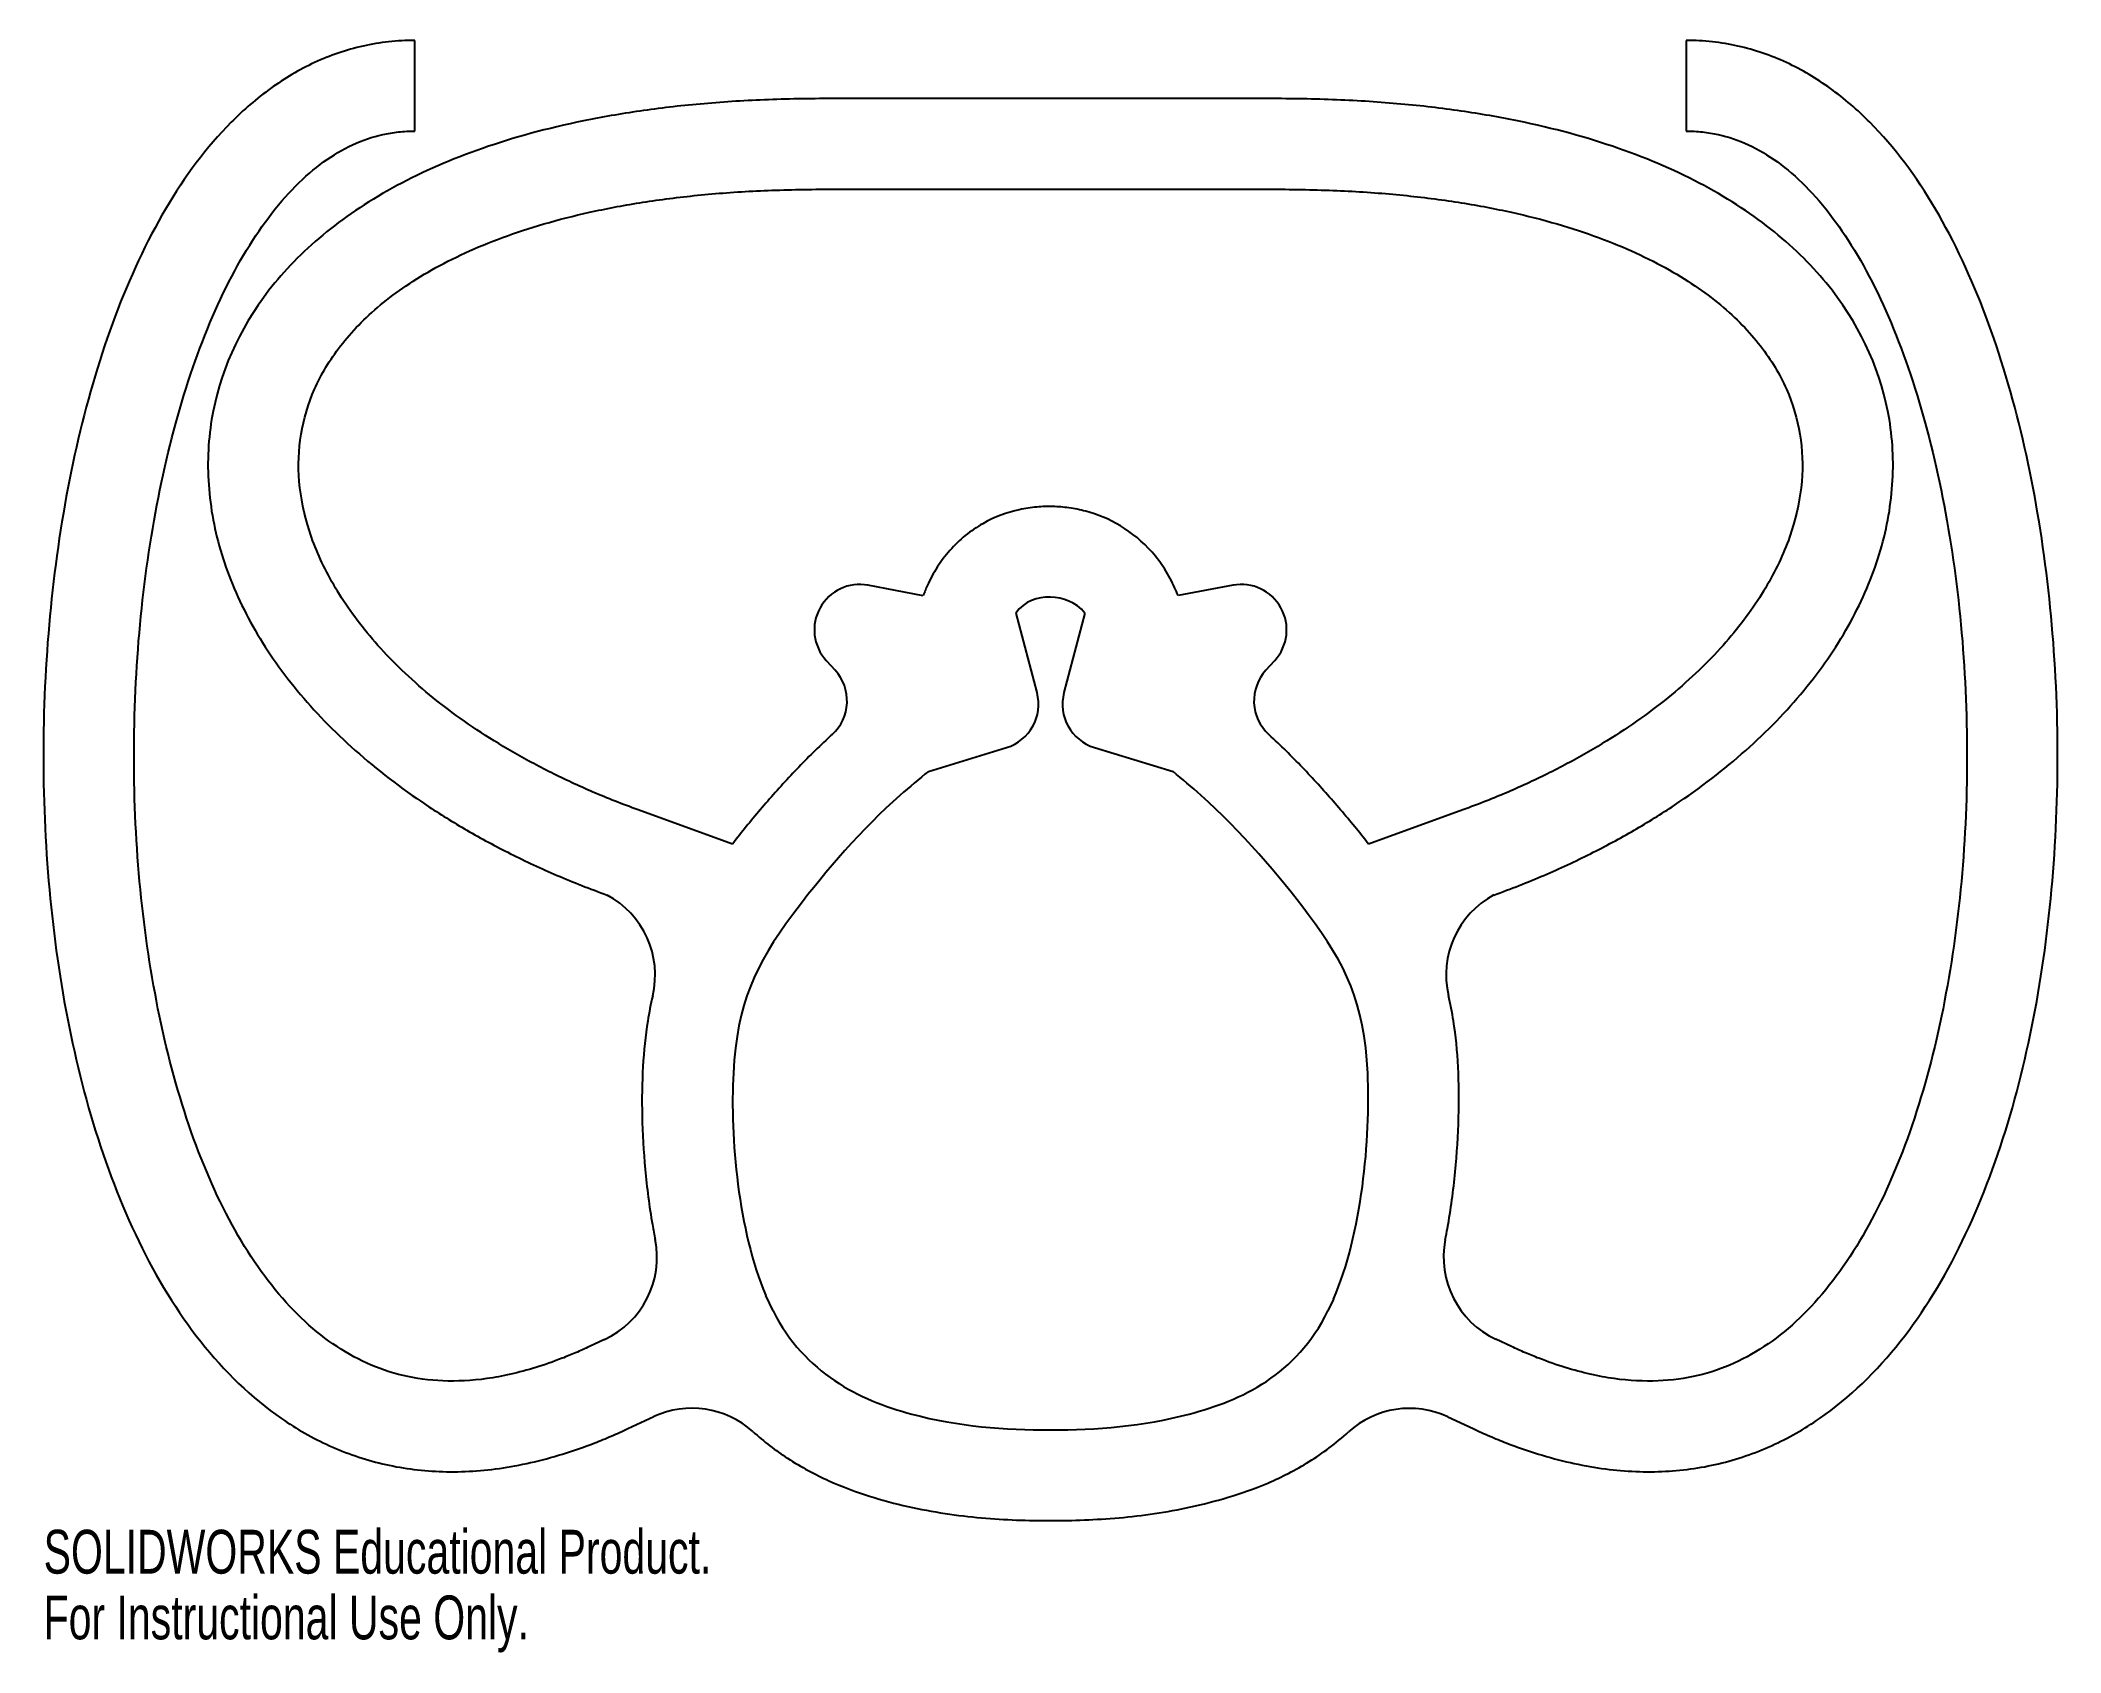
# Model space of a CAD drawing. Header units: millimetres. Extents: x -111 to 111, y -64 to 114.
import ezdxf

# ---------------------------------------------------------------- set-up
doc = ezdxf.new("R2010")
doc.units = ezdxf.units.MM
doc.styles.add('SLDTEXTSTYLE0', font='TXT', dxfattribs={"width": 0.7})

msp = doc.modelspace()

# ---------------------------------------------------------------- linework, layer by layer
at = {"color": 7, "linetype": 'Continuous', "lineweight": 25}
for p, q in [((-70.14, 103.92), (-70.14, 113.92)), ((70.14, 113.92), (70.14, 103.92)), ((25, 107.5), (-25, 107.5)), ((-25, 97.5), (25, 97.5)), ((-14.05, 52.66), (-20.14, 53.81)), ((20.14, 53.81), (14.07, 52.67)), ((-3.8, 50.74), (-3.84, 50.75)), ((-1.48, 41.97), (-3.8, 50.74)), ((3.8, 50.74), (1.48, 41.97)), ((-24.75, 45.52), (-23.76, 44.44)), ((23.76, 44.44), (24.75, 45.52)), ((-13.47, 33.28), (-4.85, 35.91)), ((4.85, 35.91), (13.52, 33.26)), ((-35.11, 25.25), (-45.52, 29.04)), ((45.52, 29.04), (35.1, 25.25)), ((-27.97, 18.12), (-28.44, 17.5)), ((-30.62, -26.25), (-31.43, -24.53)), ((31.24, -24.94), (30.62, -26.25)), ((-49.2, -29.4), (-50.86, -30.17)), ((50.86, -30.17), (49.16, -29.37)), ((-46.64, -39.23), (-43.78, -37.9)), ((43.84, -37.93), (46.64, -39.23))]:
    msp.add_line(p, q, dxfattribs=at)
for centre, radius, start, end in [((-21.06, 48.9), 5, 79.3565, 222.4866), ((21.06, 48.9), 5, 317.5134, 100.6435), ((-27.45, 41.06), 5, 312.2974, 42.4866), ((27.45, 41.06), 5, 137.5134, 227.5253), ((-6.32, 40.69), 5, 287.0138, 14.8292), ((6.32, 40.69), 5, 165.1708, 252.9862), ((-53.63, 10.81), 10, 346.6997, 62.0279), ((53.66, 10.83), 10, 118.1674, 193.1821), ((-53.43, -20.33), 10, 295, 11.2438), ((53.38, -20.31), 10, 168.8073, 245), ((-39.56, -46.97), 10, 47.8978, 115), ((39.62, -46.99), 10, 65, 132.2602)]:
    msp.add_arc(centre, radius, start, end, dxfattribs=at)
for points, knots in [([(-70.14, 113.92), (-71.11, 113.92), (-73.06, 113.82), (-76.82, 113.19), (-81.3, 111.65), (-86.16, 108.76), (-91.94, 103.76), (-97.93, 95.68), (-103.47, 83.78), (-107.53, 70.15), (-111.01, 50.35), (-111.77, 23.86), (-107.57, -1.43), (-100.92, -18.87), (-94.13, -30.04), (-86.72, -37.25), (-79.65, -41.29), (-73.8, -43.29), (-67.51, -44.16), (-61.96, -43.87), (-57.38, -43.03), (-53.87, -42.09), (-50.89, -41.05), (-48.48, -40.07), (-47.24, -39.52), (-46.64, -39.23)], [0, 0, 0, 0, 0.015625, 0.03125, 0.0625, 0.09375, 0.125, 0.1875, 0.25, 0.3125, 0.375, 0.5, 0.625, 0.6875, 0.75, 0.8125, 0.84375, 0.875, 0.90625, 0.9375, 0.953125, 0.96875, 0.984375, 0.992188, 1, 1, 1, 1]), ([(46.64, -39.23), (47.24, -39.52), (48.48, -40.07), (50.89, -41.05), (53.87, -42.09), (57.38, -43.03), (61.96, -43.87), (67.51, -44.16), (73.8, -43.29), (79.65, -41.29), (86.72, -37.25), (94.13, -30.04), (100.92, -18.87), (107.57, -1.43), (111.77, 23.86), (111.01, 50.35), (107.53, 70.15), (103.47, 83.78), (97.93, 95.68), (91.94, 103.76), (86.16, 108.76), (81.3, 111.65), (76.82, 113.19), (73.06, 113.82), (71.11, 113.92), (70.14, 113.92)], [0, 0, 0, 0, 0.007812, 0.015625, 0.03125, 0.046875, 0.0625, 0.09375, 0.125, 0.15625, 0.1875, 0.25, 0.3125, 0.375, 0.5, 0.625, 0.6875, 0.75, 0.8125, 0.875, 0.90625, 0.9375, 0.96875, 0.984375, 1, 1, 1, 1]), ([(-25, 107.5), (-26.27, 107.5), (-28.82, 107.47), (-33.72, 107.3), (-39.59, 106.88), (-46.18, 106.06), (-54.4, 104.57), (-63.59, 101.97), (-72.93, 97.78), (-80.6, 92.59), (-88.53, 84.46), (-92.8, 74.71), (-93.17, 64.41), (-91.59, 56.71), (-88.29, 49.24), (-83.38, 42.13), (-76.96, 35.5), (-70.4, 30.45), (-64.45, 26.75), (-59.64, 24.17), (-55.34, 22.17), (-51.75, 20.69), (-49.87, 19.98), (-48.94, 19.64)], [0, 0, 0, 0, 0.015625, 0.03125, 0.0625, 0.09375, 0.125, 0.1875, 0.25, 0.3125, 0.375, 0.5, 0.5625, 0.625, 0.6875, 0.75, 0.8125, 0.875, 0.90625, 0.9375, 0.96875, 0.984375, 1, 1, 1, 1]), ([(48.94, 19.64), (49.87, 19.98), (51.75, 20.69), (55.34, 22.17), (59.64, 24.17), (64.45, 26.75), (70.4, 30.45), (76.96, 35.5), (83.38, 42.13), (88.29, 49.24), (91.59, 56.71), (93.17, 64.41), (92.8, 74.71), (88.53, 84.46), (80.6, 92.59), (72.93, 97.78), (63.59, 101.97), (54.4, 104.57), (46.18, 106.06), (39.59, 106.88), (33.72, 107.3), (28.82, 107.47), (26.27, 107.5), (25, 107.5)], [0, 0, 0, 0, 0.015625, 0.03125, 0.0625, 0.09375, 0.125, 0.1875, 0.25, 0.3125, 0.375, 0.4375, 0.5, 0.625, 0.6875, 0.75, 0.8125, 0.875, 0.90625, 0.9375, 0.96875, 0.984375, 1, 1, 1, 1]), ([(-50.86, -30.17), (-51.37, -30.41), (-52.41, -30.87), (-54.41, -31.69), (-56.83, -32.53), (-59.59, -33.27), (-63.09, -33.91), (-67.12, -34.1), (-71.49, -33.5), (-75.49, -32.12), (-80.46, -29.3), (-86.11, -23.89), (-91.84, -14.57), (-96.29, -2.95), (-99.36, 10.35), (-101.59, 29.48), (-100.87, 54.47), (-95.68, 76.85), (-89.2, 90.68), (-84.37, 97.09), (-80.23, 100.64), (-77.03, 102.53), (-74.27, 103.47), (-71.96, 103.86), (-70.74, 103.92), (-70.14, 103.92)], [0, 0, 0, 0, 0.007812, 0.015625, 0.03125, 0.046875, 0.0625, 0.09375, 0.125, 0.15625, 0.1875, 0.25, 0.3125, 0.375, 0.4375, 0.5, 0.625, 0.75, 0.8125, 0.875, 0.90625, 0.9375, 0.96875, 0.984375, 1, 1, 1, 1]), ([(70.14, 103.92), (70.74, 103.92), (71.96, 103.86), (74.27, 103.47), (77.03, 102.53), (80.23, 100.64), (84.37, 97.09), (89.2, 90.68), (95.68, 76.85), (100.87, 54.47), (101.59, 29.48), (99.36, 10.35), (96.29, -2.95), (91.84, -14.57), (86.11, -23.89), (80.46, -29.3), (75.49, -32.12), (71.49, -33.5), (67.12, -34.1), (63.09, -33.91), (59.59, -33.27), (56.83, -32.53), (54.41, -31.69), (52.41, -30.87), (51.37, -30.41), (50.86, -30.17)], [0, 0, 0, 0, 0.015625, 0.03125, 0.0625, 0.09375, 0.125, 0.1875, 0.25, 0.375, 0.5, 0.5625, 0.625, 0.6875, 0.75, 0.8125, 0.84375, 0.875, 0.90625, 0.9375, 0.953125, 0.96875, 0.984375, 0.992188, 1, 1, 1, 1]), ([(-45.52, 29.04), (-46.37, 29.35), (-48.07, 29.99), (-51.32, 31.33), (-55.17, 33.12), (-59.44, 35.42), (-64.67, 38.67), (-70.32, 43.02), (-75.65, 48.55), (-79.54, 54.21), (-82.83, 61.72), (-83.4, 68.85), (-81.44, 75.49), (-78.59, 80.27), (-74.21, 84.81), (-68.13, 88.95), (-61.56, 91.92), (-55.37, 93.89), (-50.27, 95.15), (-44.69, 96.17), (-39.64, 96.8), (-35.36, 97.16), (-32.03, 97.35), (-28.6, 97.47), (-26.19, 97.5), (-25, 97.5)], [0, 0, 0, 0, 0.015625, 0.03125, 0.0625, 0.09375, 0.125, 0.1875, 0.25, 0.3125, 0.375, 0.5, 0.5625, 0.625, 0.6875, 0.75, 0.8125, 0.84375, 0.875, 0.90625, 0.9375, 0.953125, 0.96875, 0.984375, 1, 1, 1, 1]), ([(25, 97.5), (26.19, 97.5), (28.6, 97.47), (32.03, 97.35), (35.36, 97.16), (39.64, 96.8), (44.69, 96.17), (50.27, 95.15), (55.37, 93.89), (61.56, 91.92), (68.13, 88.95), (74.21, 84.81), (78.59, 80.27), (81.44, 75.49), (83.4, 68.85), (82.83, 61.72), (79.54, 54.21), (75.65, 48.55), (70.32, 43.02), (64.67, 38.67), (59.44, 35.42), (55.17, 33.12), (51.32, 31.33), (48.07, 29.99), (46.37, 29.35), (45.52, 29.04)], [0, 0, 0, 0, 0.015625, 0.03125, 0.046875, 0.0625, 0.09375, 0.125, 0.15625, 0.1875, 0.25, 0.3125, 0.375, 0.4375, 0.5, 0.625, 0.6875, 0.75, 0.8125, 0.875, 0.90625, 0.9375, 0.96875, 0.984375, 1, 1, 1, 1]), ([(14.07, 52.67), (13.96, 52.96), (13.58, 53.87), (12.67, 55.61), (10.79, 58.13), (7.76, 60.61), (4.5, 61.91), (2.02, 62.39), (0.27, 62.53), (-1.5, 62.48), (-4.07, 62.11), (-7.55, 60.87), (-10.69, 58.33), (-12.32, 56.14), (-13.09, 54.82), (-13.63, 53.72), (-13.91, 53.03), (-14.05, 52.66)], [0.96687334, 0.96687334, 0.96687334, 0.96687334, 0.96875, 0.97265625, 0.9765625, 0.984375, 0.9921875, 0.99609375, 1, 1.00390625, 1.0078125, 1.015625, 1.0234375, 1.02734375, 1.02929688, 1.03125, 1.03368998, 1.03368998, 1.03368998, 1.03368998]), ([(3.8, 50.74), (2.79, 51.97), (1.38, 52.46), (0, 52.5), (-1.44, 52.54), (-2.84, 52.08), (-3.84, 50.75)], [0.97574055, 0.97574055, 0.97574055, 0.97574055, 1, 1, 1, 1.02541078, 1.02541078, 1.02541078, 1.02541078]), ([(-24.09, 37.37), (-24.17, 37.29), (-25.52, 36.05), (-28.03, 33.56), (-31.46, 29.77), (-33.75, 26.99), (-34.91, 25.51), (-35.11, 25.25)], [0.12397351, 0.12397351, 0.12397351, 0.12397351, 0.125, 0.140625, 0.15625, 0.171875, 0.17516415, 0.17516415, 0.17516415, 0.17516415]), ([(35.1, 25.25), (34.9, 25.51), (33.75, 26.98), (31.46, 29.74), (28.05, 33.51), (25.54, 36.02), (24.17, 37.28), (24.07, 37.37)], [0.82477831, 0.82477831, 0.82477831, 0.82477831, 0.828125, 0.84375, 0.859375, 0.875, 0.87621229, 0.87621229, 0.87621229, 0.87621229]), ([(-13.47, 33.28), (-14.49, 32.43), (-19.65, 28.26), (-24.88, 22.22), (-27.97, 18.12)], [0.1049931, 0.1049931, 0.1049931, 0.1049931, 0.12048177, 0.17995043, 0.17995043, 0.17995043, 0.17995043]), ([(31.24, -24.94), (34.33, -17.81), (36.47, 4.22), (31.09, 14.93), (19.9, 28.01), (14.53, 32.42), (13.52, 33.26)], [0.6574876, 0.6574876, 0.6574876, 0.6574876, 0.7338654, 0.8170163, 0.8795182, 0.8946501, 0.8946501, 0.8946501, 0.8946501]), ([(-28.44, 17.5), (-32.6, 11.87), (-36.4, 3.98), (-34.45, -17.4), (-31.43, -24.53)], [0.1829837, 0.1829837, 0.1829837, 0.1829837, 0.2661346, 0.3427122, 0.3427122, 0.3427122, 0.3427122]), ([(-43.9, 8.51), (-44.12, 7.6), (-44.61, 5.08), (-45.05, 0.79), (-45.13, -4.68), (-44.81, -10.59), (-44.21, -15.23), (-43.73, -17.83), (-43.62, -18.38)], [0.24087336, 0.24087336, 0.24087336, 0.24087336, 0.25, 0.265625, 0.28125, 0.296875, 0.3125, 0.31672534, 0.31672534, 0.31672534, 0.31672534]), ([(43.57, -18.37), (43.65, -17.95), (44.12, -15.45), (44.74, -10.87), (45.11, -4.83), (45.05, 0.74), (44.63, 5.09), (44.14, 7.63), (43.93, 8.55)], [0.68437673, 0.68437673, 0.68437673, 0.68437673, 0.6875, 0.703125, 0.71875, 0.734375, 0.75, 0.75904814, 0.75904814, 0.75904814, 0.75904814]), ([(-30.62, -26.25), (-27.08, -33.14), (-15.98, -38.59), (0.14, -39.75), (15.89, -38.53), (27.07, -33.33), (30.62, -26.25)], [0.3491034, 0.3491034, 0.3491034, 0.3491034, 0.429416, 0.5, 0.5715978, 0.6526589, 0.6526589, 0.6526589, 0.6526589]), ([(-32.85, -39.55), (-31.62, -40.66), (-28.83, -42.77), (-24.43, -45.11), (-19.93, -46.77), (-15.74, -47.87), (-11.61, -48.64), (-7.6, -49.11), (-3.71, -49.34), (0.02, -49.4), (3.72, -49.33), (7.55, -49.1), (11.47, -48.64), (15.48, -47.91), (19.53, -46.89), (23.96, -45.36), (28.52, -43.06), (31.5, -40.86), (32.89, -39.59)], [0.3771651, 0.3771651, 0.3771651, 0.3771651, 0.390625, 0.40625, 0.421875, 0.4375, 0.453125, 0.46875, 0.484375, 0.5, 0.515625, 0.53125, 0.546875, 0.5625, 0.578125, 0.59375, 0.609375, 0.6245406, 0.6245406, 0.6245406, 0.6245406])]:
    msp.add_open_spline(points, degree=3, knots=knots, dxfattribs=at)

# ---------------------------------------------------------------- texts
at = {"color": 7, "linetype": 'Continuous', "char_height": 4.8336, "attachment_point": 1, "style": 'SLDTEXTSTYLE0'}
for s, insert in [('SOLIDWORKS Educational Product.', (-111.11, -50.39)), ('For Instructional Use Only.', (-111.11, -57.64))]:
    msp.add_mtext(s, dxfattribs=dict(at, insert=insert))

doc.saveas('drawing.dxf')
